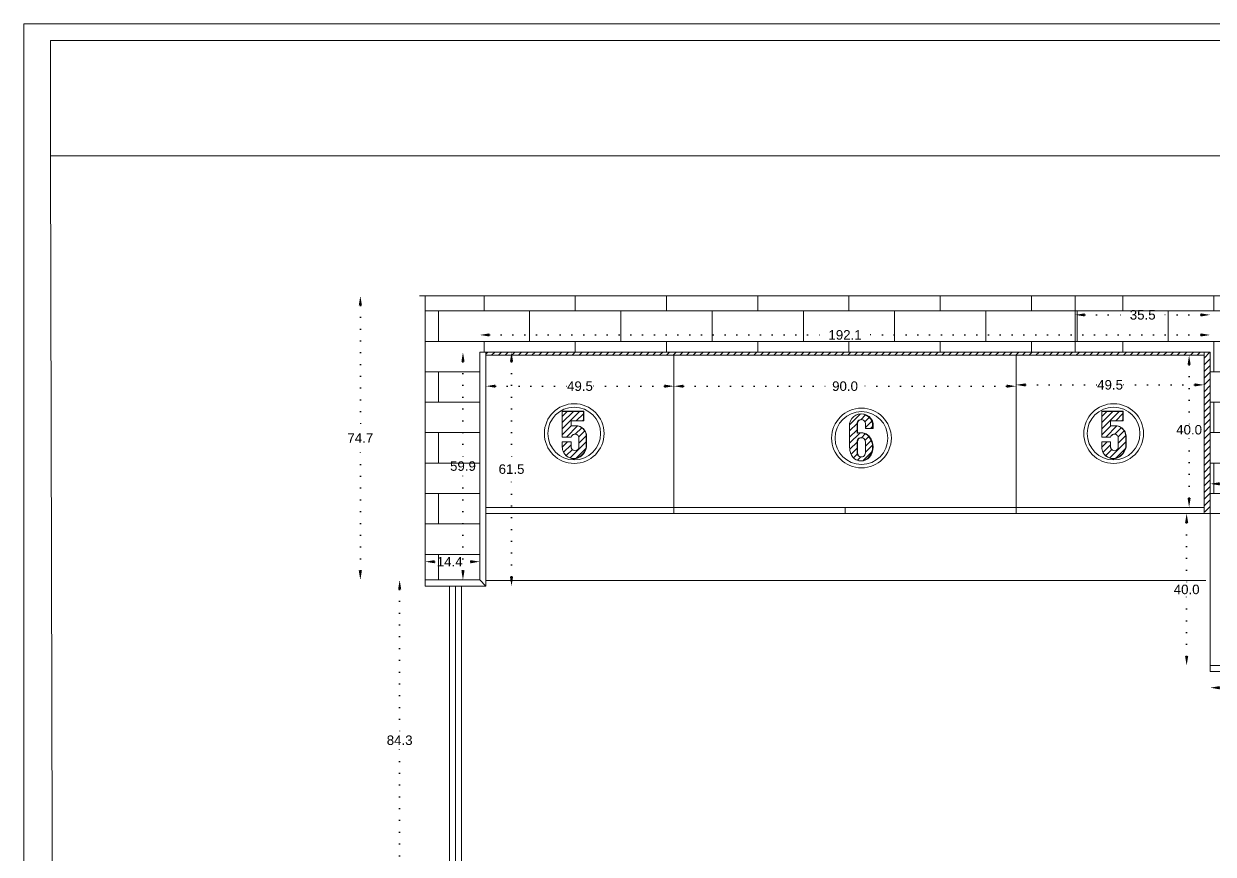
# Model space of a CAD drawing. Header units: inches. Extents: x 104 to 9740, y 936 to 6735.
# Drawn here: x 8806.9 to 9119.8, y 2209.4 to 2427.8 of the extents above; entities that cross this region are included whole.
import ezdxf

# ---------------------------------------------------------------- set-up
doc = ezdxf.new("R2010")
doc.units = ezdxf.units.IN
doc.header["$MEASUREMENT"] = 0
doc.linetypes.add('ACAD_ISO07W100', pattern=[3, 0, -3])
doc.styles.get("Standard").update_dxf_attribs({"font": 'arial.ttf'})
doc.dimstyles.new('Copy of Standard', dxfattribs={"dimtxt": 2.5, "dimasz": 2.5, "dimexe": 0.18, "dimexo": 0.0625, "dimgap": 0.09, "dimtad": 0, "dimtih": 1, "dimtoh": 1, "dimdec": 1, "dimzin": 0, "dimdsep": 46, "dimtxsty": 'Standard', "dimcen": 0.09, "dimse1": 1, "dimse2": 1, "dimadec": 0, "dimazin": 0, "dimtfac": 1, "dimtdec": 1, "dimtix": 1, "dimtofl": 0, "dimtmove": 0, "dimatfit": 3, "dimfxl": 1, "dimtolj": 1, "dimtzin": 0, "dimarcsym": 0})

# ---------------------------------------------------------------- blocks, each defined once
blk = doc.blocks.new('*D130')
at = {"color": 0, "linetype": 'ACAD_ISO07W100', "lineweight": -2, "transparency": 16777216}
for p, q in [((9130.69, 2338.95), (9130.69, 2321.59)), ((9130.69, 2301.55), (9130.69, 2318.9))]:
    blk.add_line(p, q, dxfattribs=at)
at = {"color": 0, "transparency": 16777216}
for points in [[(9130.27, 2338.95), (9131.1, 2338.95), (9130.69, 2341.45)], [(9130.27, 2301.55), (9131.1, 2301.55), (9130.69, 2299.05)]]:
    blk.add_solid(points, dxfattribs=at)
at = {"layer": 'Defpoints', "color": 0, "transparency": 16777216}
for p in [(9119.02, 2341.45), (9130.69, 2341.45), (9119.02, 2299.05)]:
    blk.add_point(p, dxfattribs=at)
at = {"color": 0, "lineweight": 20, "transparency": 16777216, "insert": (9130.69, 2320.25), "char_height": 2.5, "attachment_point": 5}
blk.add_mtext('\\A1;42.4', dxfattribs=at)
blk = doc.blocks.new('*D131')
at = {"color": 0, "linetype": 'ACAD_ISO07W100', "lineweight": -2, "transparency": 16777216}
for p, q in [((9086.02, 2351.27), (9097.92, 2351.27)), ((9116.52, 2351.27), (9104.61, 2351.27))]:
    blk.add_line(p, q, dxfattribs=at)
at = {"color": 0, "transparency": 16777216}
for points in [[(9086.02, 2351.68), (9086.02, 2350.85), (9083.52, 2351.27)], [(9116.52, 2351.68), (9116.52, 2350.85), (9119.02, 2351.27)]]:
    blk.add_solid(points, dxfattribs=at)
at = {"layer": 'Defpoints', "color": 0, "transparency": 16777216}
for p in [(9119.02, 2351.27), (9083.52, 2341.45), (9119.02, 2341.45)]:
    blk.add_point(p, dxfattribs=at)
at = {"color": 0, "lineweight": 20, "transparency": 16777216, "insert": (9101.27, 2351.27), "char_height": 2.5, "attachment_point": 5}
blk.add_mtext('\\A1;35.5', dxfattribs=at)
blk = doc.blocks.new('*D132')
at = {"color": 0, "linetype": 'ACAD_ISO07W100', "lineweight": -2, "transparency": 16777216}
for p, q in [((8929.42, 2345.99), (9019.02, 2345.99)), ((9116.52, 2345.99), (9026.92, 2345.99))]:
    blk.add_line(p, q, dxfattribs=at)
at = {"color": 0, "transparency": 16777216}
for points in [[(8929.42, 2346.41), (8929.42, 2345.58), (8926.92, 2345.99)], [(9116.52, 2346.41), (9116.52, 2345.58), (9119.02, 2345.99)]]:
    blk.add_solid(points, dxfattribs=at)
at = {"layer": 'Defpoints', "color": 0, "transparency": 16777216}
for p in [(8926.92, 2345.99), (8926.92, 2341.45), (9119.02, 2341.45)]:
    blk.add_point(p, dxfattribs=at)
at = {"color": 0, "lineweight": 20, "transparency": 16777216, "insert": (9022.97, 2345.99), "char_height": 2.5, "attachment_point": 5}
blk.add_mtext('\\A1;192.1', dxfattribs=at)
blk = doc.blocks.new('*D133')
at = {"color": 0, "linetype": 'ACAD_ISO07W100', "lineweight": -2, "transparency": 16777216}
for p, q in [((8922.46, 2338.95), (8922.46, 2312.86)), ((8922.46, 2284.05), (8922.46, 2310.13))]:
    blk.add_line(p, q, dxfattribs=at)
at = {"color": 0, "transparency": 16777216}
for points in [[(8922.05, 2338.95), (8922.88, 2338.95), (8922.46, 2341.45)], [(8922.05, 2284.05), (8922.88, 2284.05), (8922.46, 2281.55)]]:
    blk.add_solid(points, dxfattribs=at)
at = {"layer": 'Defpoints', "color": 0, "transparency": 16777216}
for p in [(8922.46, 2341.45), (8926.92, 2341.45), (8926.92, 2281.55)]:
    blk.add_point(p, dxfattribs=at)
at = {"color": 0, "lineweight": 20, "transparency": 16777216, "insert": (8922.46, 2311.5), "char_height": 2.5, "attachment_point": 5}
blk.add_mtext('\\A1;59.9', dxfattribs=at)
blk = doc.blocks.new('*D97')
at = {"color": 0, "linetype": 'ACAD_ISO07W100', "lineweight": -2, "transparency": 16777216}
for p, q in [((8895.47, 2353.75), (8895.47, 2320.24)), ((8895.47, 2284.05), (8895.47, 2317.56))]:
    blk.add_line(p, q, dxfattribs=at)
at = {"color": 0, "transparency": 16777216}
for points in [[(8895.05, 2353.75), (8895.89, 2353.75), (8895.47, 2356.25)], [(8895.05, 2284.05), (8895.89, 2284.05), (8895.47, 2281.55)]]:
    blk.add_solid(points, dxfattribs=at)
at = {"layer": 'Defpoints', "color": 0, "transparency": 16777216}
for p in [(8895.47, 2356.25), (8911.02, 2356.25), (8911.02, 2281.55)]:
    blk.add_point(p, dxfattribs=at)
at = {"color": 0, "lineweight": 20, "transparency": 16777216, "insert": (8895.47, 2318.9), "char_height": 2.5, "attachment_point": 5}
blk.add_mtext('\\A1;74.7', dxfattribs=at)
blk = doc.blocks.new('*D100')
at = {"color": 0, "linetype": 'ACAD_ISO07W100', "lineweight": -2, "transparency": 16777216}
for p, q in [((8915.02, 2286.36), (8915.75, 2286.36)), ((8924.42, 2286.36), (8922.18, 2286.36))]:
    blk.add_line(p, q, dxfattribs=at)
at = {"color": 0, "transparency": 16777216}
for points in [[(8915.02, 2286.77), (8915.02, 2285.94), (8912.52, 2286.36)], [(8924.42, 2286.77), (8924.42, 2285.94), (8926.92, 2286.36)]]:
    blk.add_solid(points, dxfattribs=at)
at = {"layer": 'Defpoints', "color": 0, "transparency": 16777216}
for p in [(8926.92, 2286.36), (8912.52, 2281.55), (8926.92, 2281.55)]:
    blk.add_point(p, dxfattribs=at)
at = {"color": 0, "lineweight": 20, "transparency": 16777216, "insert": (8918.97, 2286.36), "char_height": 2.5, "attachment_point": 5}
blk.add_mtext('\\A1;14.4', dxfattribs=at)
blk = doc.blocks.new('*D94')
at = {"color": 0, "linetype": 'ACAD_ISO07W100', "lineweight": -2, "transparency": 16777216}
for p, q in [((8905.81, 2279.05), (8905.81, 2240.76)), ((8905.81, 2199.75), (8905.81, 2238.03))]:
    blk.add_line(p, q, dxfattribs=at)
at = {"color": 0, "transparency": 16777216}
for points in [[(8905.4, 2279.05), (8906.23, 2279.05), (8905.81, 2281.55)], [(8905.4, 2199.75), (8906.23, 2199.75), (8905.81, 2197.25)]]:
    blk.add_solid(points, dxfattribs=at)
at = {"layer": 'Defpoints', "color": 0, "transparency": 16777216}
for p in [(8920.32, 2281.55), (8905.81, 2197.25), (8920.32, 2197.25)]:
    blk.add_point(p, dxfattribs=at)
at = {"color": 0, "lineweight": 20, "transparency": 16777216, "insert": (8905.81, 2239.4), "char_height": 2.5, "attachment_point": 5}
blk.add_mtext('\\A1;84.3', dxfattribs=at)
blk = doc.blocks.new('*D124')
at = {"color": 0, "linetype": 'ACAD_ISO07W100', "lineweight": -2, "transparency": 16777216}
for p, q in [((8931.02, 2332.52), (8949.85, 2332.52)), ((8975.47, 2332.52), (8956.64, 2332.52))]:
    blk.add_line(p, q, dxfattribs=at)
at = {"color": 0, "transparency": 16777216}
for points in [[(8931.02, 2332.94), (8931.02, 2332.11), (8928.52, 2332.52)], [(8975.47, 2332.94), (8975.47, 2332.11), (8977.97, 2332.52)]]:
    blk.add_solid(points, dxfattribs=at)
at = {"layer": 'Defpoints', "color": 0, "transparency": 16777216}
for p in [(8928.52, 2341.45), (8977.97, 2340.65), (8928.52, 2332.52)]:
    blk.add_point(p, dxfattribs=at)
at = {"color": 0, "lineweight": 20, "transparency": 16777216, "insert": (8953.24, 2332.52), "char_height": 2.5, "attachment_point": 5}
blk.add_mtext('\\A1;49.5', dxfattribs=at)
blk = doc.blocks.new('*D125')
at = {"color": 0, "linetype": 'ACAD_ISO07W100', "lineweight": -2, "transparency": 16777216}
for p, q in [((9070.47, 2332.86), (9089.3, 2332.86)), ((9114.92, 2332.86), (9096.09, 2332.86))]:
    blk.add_line(p, q, dxfattribs=at)
at = {"color": 0, "transparency": 16777216}
for points in [[(9070.47, 2333.27), (9070.47, 2332.44), (9067.97, 2332.86)], [(9114.92, 2333.27), (9114.92, 2332.44), (9117.42, 2332.86)]]:
    blk.add_solid(points, dxfattribs=at)
at = {"layer": 'Defpoints', "color": 0, "transparency": 16777216}
for p in [(9067.97, 2340.65), (9117.42, 2341.45), (9117.42, 2332.86)]:
    blk.add_point(p, dxfattribs=at)
at = {"color": 0, "lineweight": 20, "transparency": 16777216, "insert": (9092.69, 2332.86), "char_height": 2.5, "attachment_point": 5}
blk.add_mtext('\\A1;49.5', dxfattribs=at)
blk = doc.blocks.new('*D118')
at = {"color": 0, "linetype": 'ACAD_ISO07W100', "lineweight": -2, "transparency": 16777216}
for p, q in [((9121.52, 2306.85), (9182.57, 2306.85)), ((9252.02, 2306.85), (9190.97, 2306.85))]:
    blk.add_line(p, q, dxfattribs=at)
at = {"color": 0, "transparency": 16777216}
for points in [[(9121.52, 2307.27), (9121.52, 2306.43), (9119.02, 2306.85)], [(9252.02, 2307.27), (9252.02, 2306.43), (9254.52, 2306.85)]]:
    blk.add_solid(points, dxfattribs=at)
at = {"layer": 'Defpoints', "color": 0, "transparency": 16777216}
for p in [(9254.52, 2306.85), (9119.02, 2299.05), (9254.52, 2299.05)]:
    blk.add_point(p, dxfattribs=at)
at = {"color": 0, "lineweight": 20, "transparency": 16777216, "insert": (9186.77, 2306.85), "char_height": 2.5, "attachment_point": 5}
blk.add_mtext('\\A1;135.5', dxfattribs=at)
blk = doc.blocks.new('*D155')
at = {"color": 0, "linetype": 'ACAD_ISO07W100', "lineweight": -2, "transparency": 16777216}
for p, q in [((9113.48, 2338.15), (9113.48, 2322.41)), ((9113.48, 2303.15), (9113.48, 2319.68))]:
    blk.add_line(p, q, dxfattribs=at)
at = {"color": 0, "transparency": 16777216}
for points in [[(9113.06, 2338.15), (9113.9, 2338.15), (9113.48, 2340.65)], [(9113.06, 2303.15), (9113.9, 2303.15), (9113.48, 2300.65)]]:
    blk.add_solid(points, dxfattribs=at)
at = {"layer": 'Defpoints', "color": 0, "transparency": 16777216}
for p in [(9117.42, 2340.65), (9068.58, 2300.65), (9113.48, 2300.65)]:
    blk.add_point(p, dxfattribs=at)
at = {"color": 0, "lineweight": 20, "transparency": 16777216, "insert": (9113.48, 2321.05), "char_height": 2.5, "attachment_point": 5}
blk.add_mtext('\\A1;40.0', dxfattribs=at)
blk = doc.blocks.new('*D138')
at = {"color": 0, "linetype": 'ACAD_ISO07W100', "lineweight": -2, "transparency": 16777216}
for p, q in [((8935.24, 2338.95), (8935.24, 2312.06)), ((8935.24, 2282.45), (8935.24, 2309.33))]:
    blk.add_line(p, q, dxfattribs=at)
at = {"color": 0, "transparency": 16777216}
for points in [[(8934.82, 2338.95), (8935.66, 2338.95), (8935.24, 2341.45)], [(8934.82, 2282.45), (8935.66, 2282.45), (8935.24, 2279.95)]]:
    blk.add_solid(points, dxfattribs=at)
at = {"layer": 'Defpoints', "color": 0, "transparency": 16777216}
for p in [(8928.52, 2341.45), (8935.24, 2341.45), (8928.52, 2279.95)]:
    blk.add_point(p, dxfattribs=at)
at = {"color": 0, "lineweight": 20, "transparency": 16777216, "insert": (8935.24, 2310.7), "char_height": 2.5, "attachment_point": 5}
blk.add_mtext('\\A1;61.5', dxfattribs=at)
blk = doc.blocks.new('*D139')
at = {"color": 0, "linetype": 'ACAD_ISO07W100', "lineweight": -2, "transparency": 16777216}
for p, q in [((9112.83, 2296.55), (9112.83, 2280.41)), ((9112.83, 2261.55), (9112.83, 2277.68))]:
    blk.add_line(p, q, dxfattribs=at)
at = {"color": 0, "transparency": 16777216}
for points in [[(9112.41, 2296.55), (9113.25, 2296.55), (9112.83, 2299.05)], [(9112.41, 2261.55), (9113.25, 2261.55), (9112.83, 2259.05)]]:
    blk.add_solid(points, dxfattribs=at)
at = {"layer": 'Defpoints', "color": 0, "transparency": 16777216}
for p in [(9119.02, 2299.05), (9112.83, 2259.05), (9119.02, 2259.05)]:
    blk.add_point(p, dxfattribs=at)
at = {"color": 0, "lineweight": 20, "transparency": 16777216, "insert": (9112.83, 2279.05), "char_height": 2.5, "attachment_point": 5}
blk.add_mtext('\\A1;40.0', dxfattribs=at)
blk = doc.blocks.new('*D176')
at = {"color": 0, "linetype": 'ACAD_ISO07W100', "lineweight": -2, "transparency": 16777216}
for p, q in [((9121.52, 2253.22), (9150.47, 2253.22)), ((9185.62, 2253.22), (9156.67, 2253.22))]:
    blk.add_line(p, q, dxfattribs=at)
at = {"color": 0, "transparency": 16777216}
for points in [[(9121.52, 2253.64), (9121.52, 2252.8), (9119.02, 2253.22)], [(9185.62, 2253.64), (9185.62, 2252.8), (9188.12, 2253.22)]]:
    blk.add_solid(points, dxfattribs=at)
at = {"layer": 'Defpoints', "color": 0, "transparency": 16777216}
for p in [(9188.12, 2259.05), (9119.02, 2257.45), (9188.12, 2253.22)]:
    blk.add_point(p, dxfattribs=at)
at = {"color": 0, "lineweight": 20, "transparency": 16777216, "insert": (9153.57, 2253.22), "char_height": 2.5, "attachment_point": 5}
blk.add_mtext('\\A1;69.1', dxfattribs=at)
blk = doc.blocks.new('*D243')
at = {"color": 0, "linetype": 'ACAD_ISO07W100', "lineweight": -2, "transparency": 16777216}
for p, q in [((8980.47, 2332.51), (9019.64, 2332.51)), ((9065.47, 2332.51), (9026.3, 2332.51))]:
    blk.add_line(p, q, dxfattribs=at)
at = {"color": 0, "transparency": 16777216}
for points in [[(8980.47, 2332.93), (8980.47, 2332.1), (8977.97, 2332.51)], [(9065.47, 2332.93), (9065.47, 2332.1), (9067.97, 2332.51)]]:
    blk.add_solid(points, dxfattribs=at)
at = {"layer": 'Defpoints', "color": 0, "transparency": 16777216}
for p in [(8977.97, 2340.65), (9067.97, 2340.65), (8977.97, 2332.51)]:
    blk.add_point(p, dxfattribs=at)
at = {"color": 0, "lineweight": 20, "transparency": 16777216, "insert": (9022.97, 2332.51), "char_height": 2.5, "attachment_point": 5}
blk.add_mtext('\\A1;90.0', dxfattribs=at)

msp = doc.modelspace()

# ---------------------------------------------------------------- hatches: boundary and pattern name
at = {"lineweight": 20}
h = msp.add_hatch(dxfattribs=at)
h.set_pattern_fill('AR-BRSTD', color=256, scale=3)
h.paths.add_polyline_path([(9254.52, 2341.55), (9299.72, 2341.55), (9299.72, 2281.05), (9315.42, 2281.05), (9315.42, 2356.25), (9083.52, 2356.25), (9083.52, 2341.45), (9119.02, 2341.45), (9119.02, 2299.05), (9254.52, 2299.05)])
h.paths.add_polyline_path([(9083.52, 2356.25), (8912.52, 2356.25), (8912.52, 2281.55), (8926.92, 2281.55), (8926.92, 2341.45), (9083.52, 2341.45)])
h = msp.add_hatch(dxfattribs=at)
h.set_pattern_fill('AR-BRSTD', color=256, scale=3)
h.paths.add_polyline_path([(8926.92, 2180.85), (8926.92, 2197.25), (8842.32, 2197.25), (8842.32, 2180.85)])
h.paths.add_polyline_path([(8916.4, 2186.45), (8924.45, 2186.45), (8924.45, 2191.6), (8916.4, 2191.6)], flags=24)
h.paths.add_polyline_path([(9273.17, 2344.2), (9281.21, 2344.2), (9281.21, 2349.35), (9273.17, 2349.35)], flags=9)
h.paths.add_polyline_path([(9243.79, 2317.7), (9251.84, 2317.7), (9251.84, 2322.85), (9243.79, 2322.85)], flags=9)
h.paths.add_polyline_path([(9126.73, 2317.63), (9134.77, 2317.63), (9134.77, 2322.78), (9126.73, 2322.78)], flags=9)
h.paths.add_polyline_path([(9097.24, 2348.67), (9105.29, 2348.67), (9105.29, 2353.83), (9097.24, 2353.83)], flags=9)
h.paths.add_polyline_path([(9018.1, 2343.4), (9028.09, 2343.4), (9028.09, 2348.55), (9018.1, 2348.55)], flags=9)
h.paths.add_polyline_path([(8918.44, 2308.9), (8926.49, 2308.9), (8926.49, 2314.05), (8918.44, 2314.05)], flags=9)
h.paths.add_polyline_path([(8891.44, 2316.28), (8899.49, 2316.28), (8899.49, 2321.43), (8891.44, 2321.43)], flags=9)
h.paths.add_polyline_path([(8914.84, 2283.74), (8922.89, 2283.74), (8922.89, 2288.89), (8914.84, 2288.89)], flags=9)
h.paths.add_polyline_path([(8901.8, 2236.8), (8909.85, 2236.8), (8909.85, 2241.95), (8901.8, 2241.95)], flags=9)
h.paths.add_polyline_path([(8880.6, 2199.23), (8888.65, 2199.23), (8888.65, 2204.38), (8880.6, 2204.38)], flags=9)
h.paths.add_polyline_path([(8855.62, 2047.14), (8865.61, 2047.14), (8865.61, 2052.29), (8855.62, 2052.29)], flags=9)
h.paths.add_polyline_path([(8933.23, 2176.65), (8939.33, 2176.65), (8939.33, 2181.8), (8933.23, 2181.8)], flags=9)
h.paths.add_polyline_path([(8949.27, 2329.93), (8957.32, 2329.93), (8957.32, 2335.08), (8949.27, 2335.08)], flags=9)
h.paths.add_polyline_path([(9088.72, 2330.26), (9096.77, 2330.26), (9096.77, 2335.42), (9088.72, 2335.42)], flags=9)
h.paths.add_polyline_path([(9181.65, 2304.26), (9191.64, 2304.26), (9191.64, 2309.41), (9181.65, 2309.41)], flags=9)
h.paths.add_polyline_path([(9109.52, 2318.45), (9117.56, 2318.45), (9117.56, 2323.6), (9109.52, 2323.6)], flags=9)
h.paths.add_polyline_path([(9258.1, 2296.45), (9266.15, 2296.45), (9266.15, 2301.6), (9258.1, 2301.6)], flags=9)
h.paths.add_polyline_path([(9271.66, 2250.63), (9279.7, 2250.63), (9279.7, 2255.78), (9271.66, 2255.78)], flags=9)
h.paths.add_polyline_path([(8932.38, 2187.25), (8940.42, 2187.25), (8940.42, 2192.4), (8932.38, 2192.4)], flags=9)
h.paths.add_polyline_path([(8931.22, 2308.1), (8939.27, 2308.1), (8939.27, 2313.25), (8931.22, 2313.25)], flags=9)
h.paths.add_polyline_path([(9108.87, 2276.45), (9116.91, 2276.45), (9116.91, 2281.6), (9108.87, 2281.6)], flags=9)
h.paths.add_polyline_path([(9142.11, 2125.02), (9150.15, 2125.02), (9150.15, 2130.18), (9142.11, 2130.18)], flags=9)
h.paths.add_polyline_path([(9142.11, 2143.26), (9150.15, 2143.26), (9150.15, 2148.41), (9142.11, 2148.41)], flags=9)
h.paths.add_polyline_path([(9192.11, 2143.26), (9200.15, 2143.26), (9200.15, 2148.41), (9192.11, 2148.41)], flags=9)
h.paths.add_polyline_path([(9242.11, 2143.26), (9250.15, 2143.26), (9250.15, 2148.41), (9242.11, 2148.41)], flags=9)
h.paths.add_polyline_path([(9106.97, 2100.2), (9115.02, 2100.2), (9115.02, 2105.35), (9106.97, 2105.35)], flags=9)
h.paths.add_polyline_path([(9125.56, 2100.2), (9133.61, 2100.2), (9133.61, 2105.35), (9125.56, 2105.35)], flags=9)
h.paths.add_polyline_path([(9216.02, 2124.92), (9226.01, 2124.92), (9226.01, 2130.07), (9216.02, 2130.07)], flags=9)
h.paths.add_polyline_path([(9308.71, 2109.15), (9316.76, 2109.15), (9316.76, 2114.3), (9308.71, 2114.3)], flags=9)
h.paths.add_polyline_path([(8938.98, 2079.6), (8947.03, 2079.6), (8947.03, 2084.75), (8938.98, 2084.75)], flags=9)
h.paths.add_polyline_path([(8938.98, 2143.64), (8947.03, 2143.64), (8947.03, 2148.79), (8938.98, 2148.79)], flags=9)
h.paths.add_polyline_path([(8886.71, 2120.4), (8894.76, 2120.4), (8894.76, 2125.56), (8886.71, 2125.56)], flags=9)
h.paths.add_polyline_path([(8867.12, 2143.64), (8875.17, 2143.64), (8875.17, 2148.79), (8867.12, 2148.79)], flags=9)
h.paths.add_polyline_path([(9150.35, 2288.51), (9158.4, 2288.51), (9158.4, 2293.66), (9150.35, 2293.66)], flags=9)
h.paths.add_polyline_path([(9217.85, 2288.51), (9225.9, 2288.51), (9225.9, 2293.66), (9217.85, 2293.66)], flags=9)
h.paths.add_polyline_path([(9149.8, 2250.63), (9157.85, 2250.63), (9157.85, 2255.78), (9149.8, 2255.78)], flags=9)
h.paths.add_polyline_path([(9217.85, 2250.63), (9225.9, 2250.63), (9225.9, 2255.78), (9217.85, 2255.78)], flags=9)
h.paths.add_polyline_path([(9018.96, 2329.92), (9027, 2329.92), (9027, 2335.07), (9018.96, 2335.07)], flags=9)
h.paths.add_polyline_path([(8877.7, 2101.03), (8885.74, 2101.03), (8885.74, 2106.18), (8877.7, 2106.18)], flags=9)
h = msp.add_hatch(dxfattribs=at)
h.set_pattern_fill('ANSI31', color=256, scale=10)
h.set_pattern_definition([(45, (7382.1501, 909.4649), (-0.8838835, 0.8838835), [])])
h.paths.add_polyline_path([(9117.42, 2341.45), (9083.52, 2341.45), (8928.52, 2341.45), (8928.52, 2340.65), (9117.42, 2340.65)])
h = msp.add_hatch(dxfattribs=at)
h.set_pattern_fill('ANSI31', color=256, scale=10)
h.set_pattern_definition([(45, (7382.1501, 1.8229), (-0.8838835, 0.8838835), [])])
h.paths.add_polyline_path([(9117.42, 2299.85), (9117.92, 2299.05), (9119.02, 2299.05), (9119.02, 2341.45), (9117.42, 2341.45)])
h = msp.add_hatch(dxfattribs=at)
h.set_pattern_fill('ANSI31', color=256, scale=9.218651)
h.set_pattern_definition([(45, (8273.7499, 2865.4633), (-0.8148213, 0.8148213), [])])
h.paths.add_polyline_path([(8954.29, 2321.07), (8954.06, 2321.32), (8953.8, 2321.55), (8953.51, 2321.74), (8953.2, 2321.89), (8952.93, 2321.98), (8952.62, 2322.05), (8952.25, 2322.07), (8950.9, 2322.07), (8950.9, 2323.38), (8954.18, 2323.38), (8954.18, 2325.9), (8948.58, 2325.9), (8948.58, 2319.15), (8950.9, 2319.15), (8950.99, 2319.35), (8951.12, 2319.53), (8951.28, 2319.68), (8951.47, 2319.79), (8951.68, 2319.86), (8951.92, 2319.88), (8952.17, 2319.86), (8952.38, 2319.79), (8952.57, 2319.68), (8952.74, 2319.53), (8952.87, 2319.35), (8952.96, 2319.14), (8952.96, 2316.56), (8952.93, 2316.3), (8952.83, 2316.06), (8952.66, 2315.85), (8952.45, 2315.69), (8952.21, 2315.58), (8951.95, 2315.55), (8951.69, 2315.58), (8951.44, 2315.69), (8951.21, 2315.86), (8951.03, 2316.09), (8950.93, 2316.34), (8950.9, 2316.6), (8950.9, 2317.85), (8948.58, 2317.85), (8948.58, 2316.56), (8948.61, 2316.15), (8948.69, 2315.74), (8948.82, 2315.39), (8949, 2315.02), (8949.24, 2314.67), (8949.51, 2314.37), (8949.83, 2314.1), (8950.18, 2313.88), (8950.56, 2313.7), (8950.95, 2313.58), (8951.36, 2313.51), (8951.77, 2313.49), (8952.16, 2313.57), (8952.54, 2313.69), (8952.9, 2313.84), (8953.24, 2314.04), (8953.56, 2314.26), (8953.86, 2314.53), (8954.12, 2314.82), (8954.35, 2315.13), (8954.55, 2315.48), (8954.71, 2315.84), (8954.83, 2316.21), (8954.91, 2316.6), (8954.91, 2319.15), (8954.91, 2319.5), (8954.87, 2319.84), (8954.78, 2320.17), (8954.66, 2320.49), (8954.49, 2320.79)])
h = msp.add_hatch(dxfattribs=at)
h.set_pattern_fill('ANSI31', color=256, scale=9.218651)
h.set_pattern_definition([(45, (8367.385, 2865.021), (-0.8148213, 0.8148213), [])])
h.paths.add_polyline_path([(9029.27, 2319.22), (9029.07, 2319.43), (9028.86, 2319.62), (9028.62, 2319.79), (9028.37, 2319.94), (9028.11, 2320.06), (9027.84, 2320.16), (9027.56, 2320.23), (9027.27, 2320.27), (9026.98, 2320.28), (9026.78, 2320.27), (9026.53, 2320.23), (9026.24, 2320.16), (9026.12, 2320.15), (9026.12, 2322.65), (9026.16, 2322.92), (9026.26, 2323.17), (9026.42, 2323.38), (9026.64, 2323.54), (9026.89, 2323.65), (9027.01, 2323.69), (9027.28, 2323.73), (9027.55, 2323.69), (9027.8, 2323.59), (9028.02, 2323.42), (9028.18, 2323.21), (9028.28, 2322.96), (9028.32, 2322.69), (9028.32, 2321.4), (9030.22, 2321.4), (9030.22, 2322.65), (9030.01, 2323.34), (9029.64, 2323.97), (9029.14, 2324.49), (9028.54, 2324.88), (9027.86, 2325.13), (9027.15, 2325.21), (9027.14, 2325.21), (9026.43, 2325.13), (9025.81, 2324.91), (9025.25, 2324.54), (9024.75, 2324.01), (9024.38, 2323.38), (9024.17, 2322.69), (9024.17, 2316.65), (9024.17, 2316.4), (9024.19, 2316.14), (9024.22, 2315.88), (9024.26, 2315.63), (9024.31, 2315.37), (9024.37, 2315.12), (9024.41, 2314.97), (9024.66, 2314.39), (9025.02, 2313.87), (9025.48, 2313.45), (9025.94, 2313.18), (9026.49, 2312.99), (9027.11, 2312.93), (9027.73, 2312.99), (9028.32, 2313.19), (9028.85, 2313.51), (9029.02, 2313.66), (9029.27, 2313.91), (9029.67, 2314.5), (9029.97, 2315.15), (9030.16, 2315.85), (9030.22, 2316.56), (9030.16, 2317.28), (9029.97, 2317.97), (9029.67, 2318.62)])
h.paths.add_polyline_path([(9026.16, 2318.2), (9026.26, 2318.44), (9026.42, 2318.66), (9026.64, 2318.82), (9026.89, 2318.92), (9027.15, 2318.96), (9027.28, 2318.96), (9027.55, 2318.92), (9027.8, 2318.82), (9028.02, 2318.65), (9028.18, 2318.44), (9028.28, 2318.19), (9028.32, 2317.92), (9028.32, 2314.97), (9028.28, 2314.7), (9028.18, 2314.45), (9028.02, 2314.23), (9027.8, 2314.07), (9027.55, 2313.96), (9027.28, 2313.93), (9027.01, 2313.96), (9026.89, 2314.01), (9026.76, 2314.07), (9026.64, 2314.12), (9026.42, 2314.28), (9026.26, 2314.49), (9026.16, 2314.74), (9026.12, 2315.01), (9026.12, 2317.93)], flags=16)
h = msp.add_hatch(dxfattribs=at)
h.set_pattern_fill('ANSI31', color=256, scale=9.218651)
h.set_pattern_definition([(45, (8415.6438, 2865.4633), (-0.8148213, 0.8148213), [])])
h.paths.add_polyline_path([(9096.19, 2321.07), (9095.95, 2321.32), (9095.69, 2321.55), (9095.4, 2321.74), (9095.1, 2321.89), (9094.83, 2321.98), (9094.52, 2322.05), (9094.15, 2322.07), (9092.79, 2322.07), (9092.79, 2323.38), (9096.08, 2323.38), (9096.08, 2325.9), (9090.48, 2325.9), (9090.48, 2319.15), (9092.79, 2319.15), (9092.88, 2319.35), (9093.01, 2319.53), (9093.18, 2319.68), (9093.37, 2319.79), (9093.58, 2319.86), (9093.82, 2319.88), (9094.06, 2319.86), (9094.28, 2319.79), (9094.47, 2319.68), (9094.63, 2319.53), (9094.76, 2319.35), (9094.86, 2319.14), (9094.86, 2316.56), (9094.82, 2316.3), (9094.72, 2316.06), (9094.56, 2315.85), (9094.35, 2315.69), (9094.1, 2315.58), (9093.84, 2315.55), (9093.58, 2315.58), (9093.33, 2315.69), (9093.1, 2315.86), (9092.93, 2316.09), (9092.83, 2316.34), (9092.79, 2316.6), (9092.79, 2317.85), (9090.48, 2317.85), (9090.48, 2316.56), (9090.51, 2316.15), (9090.59, 2315.74), (9090.71, 2315.39), (9090.9, 2315.02), (9091.13, 2314.67), (9091.41, 2314.37), (9091.72, 2314.1), (9092.07, 2313.88), (9092.45, 2313.7), (9092.84, 2313.58), (9093.25, 2313.51), (9093.67, 2313.49), (9094.05, 2313.57), (9094.43, 2313.69), (9094.79, 2313.84), (9095.13, 2314.04), (9095.46, 2314.26), (9095.75, 2314.53), (9096.02, 2314.82), (9096.25, 2315.13), (9096.45, 2315.48), (9096.61, 2315.84), (9096.73, 2316.21), (9096.81, 2316.6), (9096.81, 2319.15), (9096.81, 2319.5), (9096.76, 2319.84), (9096.68, 2320.17), (9096.55, 2320.49), (9096.39, 2320.79)])

# ---------------------------------------------------------------- linework, layer by layer
for p, q in [((9315.42, 2356.25), (8911.02, 2356.25)), ((8912.52, 2281.55), (8912.52, 2356.25)), ((9083.52, 2341.45), (9083.52, 2356.25)), ((8926.92, 2281.55), (8926.92, 2341.45)), ((8926.92, 2341.45), (9119.02, 2341.45)), ((8928.52, 2279.95), (8928.52, 2341.45)), ((8928.52, 2340.65), (9117.42, 2340.65)), ((8977.97, 2299.05), (8977.97, 2340.65)), ((9067.97, 2299.05), (9067.97, 2340.65)), ((9119.02, 2341.45), (9083.52, 2341.45)), ((9117.42, 2341.45), (9117.42, 2299.05)), ((9119.02, 2341.45), (9119.02, 2299.05)), ((8954.18, 2325.9), (8954.18, 2323.38)), ((9096.08, 2325.9), (9096.08, 2323.38)), ((8950.93, 2323.38), (8950.93, 2322.09)), ((9027.01, 2323.69), (9027.28, 2323.73)), ((9092.83, 2323.38), (9092.83, 2322.09)), ((8948.58, 2319.15), (8950.9, 2319.15)), ((8951.95, 2319.88), (8952.17, 2319.86)), ((8952.17, 2319.86), (8952.38, 2319.79)), ((8952.38, 2319.79), (8952.57, 2319.68)), ((8952.57, 2319.68), (8952.74, 2319.53)), ((8952.74, 2319.53), (8952.87, 2319.35)), ((8952.87, 2319.35), (8952.96, 2319.14)), ((8952.96, 2319.14), (8952.96, 2316.56)), ((9090.48, 2319.15), (9092.79, 2319.15)), ((9093.84, 2319.88), (9094.06, 2319.86)), ((9094.06, 2319.86), (9094.28, 2319.79)), ((9094.28, 2319.79), (9094.47, 2319.68)), ((9094.47, 2319.68), (9094.63, 2319.53)), ((9094.63, 2319.53), (9094.76, 2319.35)), ((9094.76, 2319.35), (9094.86, 2319.14)), ((9094.86, 2319.14), (9094.86, 2316.56)), ((8951.44, 2315.69), (8951.23, 2315.85)), ((8951.69, 2315.58), (8951.44, 2315.69)), ((8951.95, 2315.55), (8951.69, 2315.58)), ((8952.21, 2315.58), (8951.95, 2315.55)), ((8952.45, 2315.69), (8952.21, 2315.58)), ((8952.66, 2315.85), (8952.45, 2315.69)), ((8952.83, 2316.06), (8952.66, 2315.85)), ((8952.93, 2316.3), (8952.83, 2316.06)), ((8952.96, 2316.56), (8952.93, 2316.3)), ((9093.33, 2315.69), (9093.12, 2315.85)), ((9093.58, 2315.58), (9093.33, 2315.69)), ((9093.84, 2315.55), (9093.58, 2315.58)), ((9094.1, 2315.58), (9093.84, 2315.55)), ((9094.35, 2315.69), (9094.1, 2315.58)), ((9094.56, 2315.85), (9094.35, 2315.69)), ((9094.72, 2316.06), (9094.56, 2315.85)), ((9094.82, 2316.3), (9094.72, 2316.06)), ((9094.86, 2316.56), (9094.82, 2316.3)), ((8928.52, 2300.65), (9117.42, 2300.65)), ((9022.97, 2300.65), (9022.97, 2299.05)), ((9119.02, 2299.85), (9119.02, 2257.45)), ((8928.52, 2299.05), (9118.02, 2299.05)), ((9119.02, 2299.05), (9117.92, 2299.05)), ((9254.52, 2299.05), (9119.02, 2299.05)), ((8912.52, 2281.55), (8926.92, 2281.55)), ((8912.52, 2281.55), (8912.52, 2279.95)), ((8926.92, 2281.55), (8928.52, 2279.95)), ((8928.52, 2281.45), (9117.92, 2281.45)), ((8928.52, 2279.95), (8912.52, 2279.95)), ((8918.92, 2279.95), (8918.92, 2198.85)), ((8920.52, 2279.95), (8920.52, 2198.85)), ((8922.12, 2279.95), (8922.12, 2198.85)), ((9255.62, 2259.05), (9119.02, 2259.05)), ((9254.52, 2257.45), (9119.02, 2257.45))]:
    msp.add_line(p, q, dxfattribs=at)
for points in [[(8806.94, 1790.58), (9708.17, 1790.58), (9708.17, 2427.82), (8806.94, 2427.82)], [(8813.96, 2423.44), (9197.02, 2423.44), (9197.02, 2393.1), (8813.96, 2393.1)], [(8815.39, 1818.34), (9699.47, 1818.34), (9698.05, 2393.1), (8813.96, 2393.1)], [(9026.24, 2322.69), (9026.28, 2322.96), (9026.38, 2323.21), (9026.55, 2323.42), (9026.76, 2323.59), (9027.01, 2323.69), (9026.89, 2323.65), (9026.64, 2323.54), (9026.42, 2323.38), (9026.26, 2323.17), (9026.16, 2322.92), (9026.12, 2322.65)], [(8950.93, 2319.14), (8951.02, 2319.35), (8951.16, 2319.53), (8951.32, 2319.68), (8951.51, 2319.79), (8951.73, 2319.86), (8951.95, 2319.88), (8951.9, 2319.88), (8951.68, 2319.86), (8951.47, 2319.79), (8951.28, 2319.68), (8951.12, 2319.53), (8950.99, 2319.35), (8950.9, 2319.15)], [(9028.02, 2314.23), (9027.8, 2314.07), (9027.55, 2313.96), (9027.28, 2313.93), (9027.01, 2313.96), (9026.89, 2314.01), (9026.76, 2314.07), (9026.64, 2314.12), (9026.42, 2314.28), (9026.26, 2314.49), (9026.16, 2314.74), (9026.12, 2315.01), (9026.12, 2317.93), (9026.16, 2318.2), (9026.26, 2318.44), (9026.42, 2318.66), (9026.64, 2318.82), (9026.89, 2318.92), (9027.15, 2318.96), (9027.28, 2318.96), (9027.55, 2318.92), (9027.8, 2318.82), (9028.02, 2318.65), (9028.18, 2318.44), (9028.28, 2318.19), (9028.32, 2317.92), (9028.32, 2314.97), (9028.28, 2314.7), (9028.18, 2314.45)], [(9092.83, 2319.14), (9092.92, 2319.35), (9093.05, 2319.53), (9093.21, 2319.68), (9093.41, 2319.79), (9093.62, 2319.86), (9093.84, 2319.88), (9093.8, 2319.88), (9093.58, 2319.86), (9093.37, 2319.79), (9093.18, 2319.68), (9093.01, 2319.53), (9092.88, 2319.35), (9092.79, 2319.15)]]:
    msp.add_lwpolyline(points, close=True, dxfattribs=at)
for points in [[(8954.25, 2325.96), (8948.58, 2325.96), (8948.58, 2325.9)], [(8950.93, 2319.14), (8948.58, 2319.14), (8948.58, 2319.15), (8948.58, 2325.9), (8954.18, 2325.9), (8954.25, 2325.96), (8954.25, 2323.38), (8954.18, 2323.38), (8950.93, 2323.38), (8950.9, 2323.35), (8950.9, 2322.07), (8950.93, 2322.09), (8952.3, 2322.09), (8952.68, 2322.07), (8952.99, 2322), (8953.26, 2321.91), (8953.57, 2321.75), (8953.86, 2321.56), (8954.13, 2321.34), (8954.36, 2321.08), (8954.56, 2320.8)], [(9024.31, 2315.37), (9024.26, 2315.63), (9024.22, 2315.88), (9024.19, 2316.14), (9024.17, 2316.4), (9024.17, 2316.65), (9024.17, 2322.69), (9024.38, 2323.38), (9024.75, 2324.01), (9025.25, 2324.54), (9025.81, 2324.91), (9025.86, 2324.94), (9026.55, 2325.19), (9027.27, 2325.27), (9027.28, 2325.27), (9028, 2325.19), (9028.68, 2324.94), (9029.29, 2324.54)], [(9025.81, 2324.91), (9026.43, 2325.13), (9027.14, 2325.21), (9027.15, 2325.21), (9027.86, 2325.13), (9028.54, 2324.88), (9029.14, 2324.49), (9029.64, 2323.97), (9030.01, 2323.34), (9030.22, 2322.65), (9030.22, 2321.4)], [(9096.15, 2325.96), (9090.48, 2325.96), (9090.48, 2325.9)], [(9092.83, 2319.14), (9090.48, 2319.14), (9090.48, 2319.15), (9090.48, 2325.9), (9096.08, 2325.9), (9096.15, 2325.96), (9096.15, 2323.38), (9096.08, 2323.38), (9092.83, 2323.38), (9092.79, 2323.35), (9092.79, 2322.07), (9092.83, 2322.09), (9094.2, 2322.09), (9094.57, 2322.07), (9094.88, 2322), (9095.15, 2321.91), (9095.47, 2321.75), (9095.76, 2321.56), (9096.02, 2321.34), (9096.26, 2321.08), (9096.46, 2320.8)], [(8950.9, 2322.07), (8952.25, 2322.07), (8952.62, 2322.05), (8952.93, 2321.98), (8953.2, 2321.89), (8953.51, 2321.74), (8953.8, 2321.55), (8954.06, 2321.32), (8954.29, 2321.07), (8954.49, 2320.79), (8954.66, 2320.49), (8954.78, 2320.17), (8954.87, 2319.84), (8954.91, 2319.5), (8954.91, 2319.15), (8954.91, 2316.6), (8954.83, 2316.21), (8954.71, 2315.84), (8954.55, 2315.48), (8954.35, 2315.13), (8954.12, 2314.82), (8953.86, 2314.53), (8953.56, 2314.26), (8953.24, 2314.04), (8952.9, 2313.84), (8952.54, 2313.69), (8952.16, 2313.57), (8951.77, 2313.49), (8951.36, 2313.51), (8950.95, 2313.58), (8950.56, 2313.7), (8950.18, 2313.88), (8949.83, 2314.1), (8949.51, 2314.37), (8949.24, 2314.67), (8949, 2315.02), (8948.82, 2315.39)], [(9026.24, 2320.16), (9026.12, 2320.15), (9026.12, 2322.65)], [(9029.17, 2313.6), (9029.42, 2313.86), (9029.83, 2314.46), (9030.13, 2315.11), (9030.32, 2315.82), (9030.38, 2316.54), (9030.32, 2317.26), (9030.13, 2317.96), (9029.83, 2318.62), (9029.42, 2319.22), (9029.22, 2319.43), (9029, 2319.63), (9028.77, 2319.8), (9028.51, 2319.95), (9028.25, 2320.07), (9027.97, 2320.17), (9027.69, 2320.24), (9027.4, 2320.28), (9027.11, 2320.29), (9026.81, 2320.28), (9026.78, 2320.27), (9026.53, 2320.23), (9026.24, 2320.16), (9026.24, 2322.69)], [(9027.28, 2323.73), (9027.55, 2323.69), (9027.8, 2323.59), (9028.02, 2323.42), (9028.18, 2323.21), (9028.28, 2322.96), (9028.32, 2322.69), (9028.32, 2321.4), (9030.22, 2321.4), (9030.38, 2321.4), (9030.38, 2322.69), (9030.16, 2323.38), (9029.79, 2324.01), (9029.29, 2324.54)], [(9092.79, 2322.07), (9094.15, 2322.07), (9094.52, 2322.05), (9094.83, 2321.98), (9095.1, 2321.89), (9095.4, 2321.74), (9095.69, 2321.55), (9095.95, 2321.32), (9096.19, 2321.07), (9096.39, 2320.79), (9096.55, 2320.49), (9096.68, 2320.17), (9096.76, 2319.84), (9096.81, 2319.5), (9096.81, 2319.15), (9096.81, 2316.6), (9096.73, 2316.21), (9096.61, 2315.84), (9096.45, 2315.48), (9096.25, 2315.13), (9096.02, 2314.82), (9095.75, 2314.53), (9095.46, 2314.26), (9095.13, 2314.04), (9094.79, 2313.84), (9094.43, 2313.69), (9094.05, 2313.57), (9093.67, 2313.49), (9093.25, 2313.51), (9092.84, 2313.58), (9092.45, 2313.7), (9092.07, 2313.88), (9091.72, 2314.1), (9091.41, 2314.37), (9091.13, 2314.67), (9090.9, 2315.02), (9090.71, 2315.39)], [(8948.69, 2315.74), (8948.82, 2315.39), (8948.83, 2315.34), (8949.02, 2314.97), (8949.26, 2314.62), (8949.54, 2314.31), (8949.86, 2314.04), (8950.21, 2313.82), (8950.59, 2313.64), (8950.99, 2313.52), (8951.4, 2313.45), (8951.82, 2313.43), (8952.21, 2313.51), (8952.59, 2313.62), (8952.95, 2313.78), (8953.3, 2313.98), (8953.62, 2314.21), (8953.92, 2314.47), (8954.19, 2314.77), (8954.42, 2315.09), (8954.62, 2315.43), (8954.78, 2315.8), (8954.91, 2316.17), (8954.99, 2316.56), (8954.99, 2319.14), (8954.99, 2319.49), (8954.94, 2319.84), (8954.86, 2320.17), (8954.73, 2320.5), (8954.56, 2320.8)], [(9025.94, 2313.18), (9026.49, 2312.99), (9027.11, 2312.93), (9027.73, 2312.99), (9028.32, 2313.19), (9028.85, 2313.51), (9029.02, 2313.66), (9029.27, 2313.91), (9029.67, 2314.5), (9029.97, 2315.15), (9030.16, 2315.85), (9030.22, 2316.56), (9030.16, 2317.28), (9029.97, 2317.97), (9029.67, 2318.62), (9029.27, 2319.22), (9029.07, 2319.43), (9028.86, 2319.62), (9028.62, 2319.79), (9028.37, 2319.94), (9028.11, 2320.06), (9027.84, 2320.16), (9027.56, 2320.23), (9027.27, 2320.27), (9026.98, 2320.28), (9026.78, 2320.27)], [(9026.76, 2314.07), (9026.55, 2314.23), (9026.38, 2314.45), (9026.28, 2314.7), (9026.24, 2314.97), (9026.24, 2317.92), (9026.28, 2318.19), (9026.38, 2318.44), (9026.55, 2318.65), (9026.76, 2318.82), (9027.01, 2318.92), (9027.28, 2318.96)], [(9090.59, 2315.74), (9090.71, 2315.39), (9090.73, 2315.34), (9090.91, 2314.97), (9091.15, 2314.62), (9091.43, 2314.31), (9091.75, 2314.04), (9092.1, 2313.82), (9092.48, 2313.64), (9092.88, 2313.52), (9093.29, 2313.45), (9093.71, 2313.43), (9094.1, 2313.51), (9094.48, 2313.62), (9094.85, 2313.78), (9095.19, 2313.98), (9095.52, 2314.21), (9095.81, 2314.47), (9096.08, 2314.77), (9096.32, 2315.09), (9096.52, 2315.43), (9096.68, 2315.8), (9096.8, 2316.17), (9096.88, 2316.56), (9096.88, 2319.14), (9096.88, 2319.49), (9096.84, 2319.84), (9096.75, 2320.17), (9096.62, 2320.5), (9096.46, 2320.8)], [(8951.07, 2316.06), (8950.97, 2316.3), (8950.93, 2316.56), (8950.93, 2317.85), (8950.9, 2317.85), (8948.58, 2317.85), (8948.58, 2316.56), (8948.61, 2316.15), (8948.69, 2315.74)], [(8951.07, 2316.06), (8951.23, 2315.85), (8951.19, 2315.89), (8951.03, 2316.09), (8950.93, 2316.34), (8950.9, 2316.6), (8950.9, 2317.85)], [(9029.17, 2313.6), (9029, 2313.45), (9028.46, 2313.13), (9027.86, 2312.93), (9027.24, 2312.87), (9026.61, 2312.93), (9026.02, 2313.13), (9025.94, 2313.18), (9025.48, 2313.45), (9025.02, 2313.87), (9024.66, 2314.39), (9024.41, 2314.97), (9024.37, 2315.12), (9024.31, 2315.37)], [(9092.96, 2316.06), (9092.86, 2316.3), (9092.83, 2316.56), (9092.83, 2317.85), (9092.79, 2317.85), (9090.48, 2317.85), (9090.48, 2316.56), (9090.51, 2316.15), (9090.59, 2315.74)], [(9092.96, 2316.06), (9093.12, 2315.85), (9093.09, 2315.89), (9092.93, 2316.09), (9092.83, 2316.34), (9092.79, 2316.6), (9092.79, 2317.85)]]:
    msp.add_lwpolyline(points, dxfattribs=at)
for centre, radius in [((8951.73, 2320.06), 7.86), ((9093.62, 2320.06), 7.86), ((8951.73, 2320.06), 6.94), ((9027.29, 2318.88), 7.86), ((9027.29, 2318.88), 6.94), ((9093.62, 2320.06), 6.94)]:
    msp.add_circle(centre, radius, dxfattribs=at)

# ---------------------------------------------------------------- dimensions: what is measured, and where the dimension line sits
for base, p1, p2, picture, middle in [((8895.47, 2356.25), (8911.02, 2281.55), (8911.02, 2356.25), '*D97', (8895.47, 2318.9)), ((8935.24, 2341.45), (8928.52, 2279.95), (8928.52, 2341.45), '*D138', (8935.24, 2310.7)), ((9130.69, 2341.45), (9119.02, 2299.05), (9119.02, 2341.45), '*D130', (9130.69, 2320.25)), ((9112.83, 2259.05), (9119.02, 2299.05), (9119.02, 2259.05), '*D139', (9112.83, 2279.05))]:
    dim = msp.add_linear_dim(base=base, p1=p1, p2=p2, angle=90, dimstyle='Copy of Standard', dxfattribs=at)
    dim.commit()
    dim.dimension.update_dxf_attribs({"geometry": picture, "text_midpoint": middle})
for base, p1, p2, picture, middle in [((9119.02, 2351.27), (9083.52, 2341.45), (9119.02, 2341.45), '*D131', (9101.27, 2351.27)), ((8926.92, 2345.99), (9119.02, 2341.45), (8926.92, 2341.45), '*D132', (9022.97, 2345.99)), ((8926.92, 2286.36), (8912.52, 2281.55), (8926.92, 2281.55), '*D100', (8918.97, 2286.36))]:
    dim = msp.add_linear_dim(base=base, p1=p1, p2=p2, dimstyle='Copy of Standard', dxfattribs=at)
    dim.commit()
    dim.dimension.update_dxf_attribs({"geometry": picture, "text_midpoint": middle, "dimtype": 160})
for base, p1, p2, picture, middle in [((8922.46, 2341.45), (8926.92, 2281.55), (8926.92, 2341.45), '*D133', (8922.46, 2311.5)), ((9113.48, 2300.65), (9117.42, 2340.65), (9068.58, 2300.65), '*D155', (9113.48, 2321.05)), ((8905.81, 2197.25), (8920.32, 2281.55), (8920.32, 2197.25), '*D94', (8905.81, 2239.4))]:
    dim = msp.add_linear_dim(base=base, p1=p1, p2=p2, angle=90, dimstyle='Copy of Standard', dxfattribs=at)
    dim.commit()
    dim.dimension.update_dxf_attribs({"geometry": picture, "text_midpoint": middle, "dimtype": 160})
for base, p1, p2, picture, middle in [((8928.51882335, 2332.52393958), (8977.96882335, 2340.64592936), (8928.51882335, 2341.44592936), '*D124', (8953.24382335, 2332.52393958)), ((8977.97, 2332.51), (9067.97, 2340.65), (8977.97, 2340.65), '*D243', (9022.97, 2332.51)), ((9117.41882335, 2332.85743874), (9067.96882335, 2340.64592936), (9117.41882335, 2341.44592936), '*D125', (9092.69382335, 2332.85743874)), ((9254.52, 2306.85), (9119.02, 2299.05), (9254.52, 2299.05), '*D118', (9186.77, 2306.85)), ((9188.12, 2253.22), (9119.02, 2257.45), (9188.12, 2259.05), '*D176', (9153.57, 2253.22))]:
    dim = msp.add_linear_dim(base=base, p1=p1, p2=p2, dimstyle='Copy of Standard', dxfattribs=at)
    dim.commit()
    dim.dimension.update_dxf_attribs({"geometry": picture, "text_midpoint": middle})

doc.saveas('drawing.dxf')
